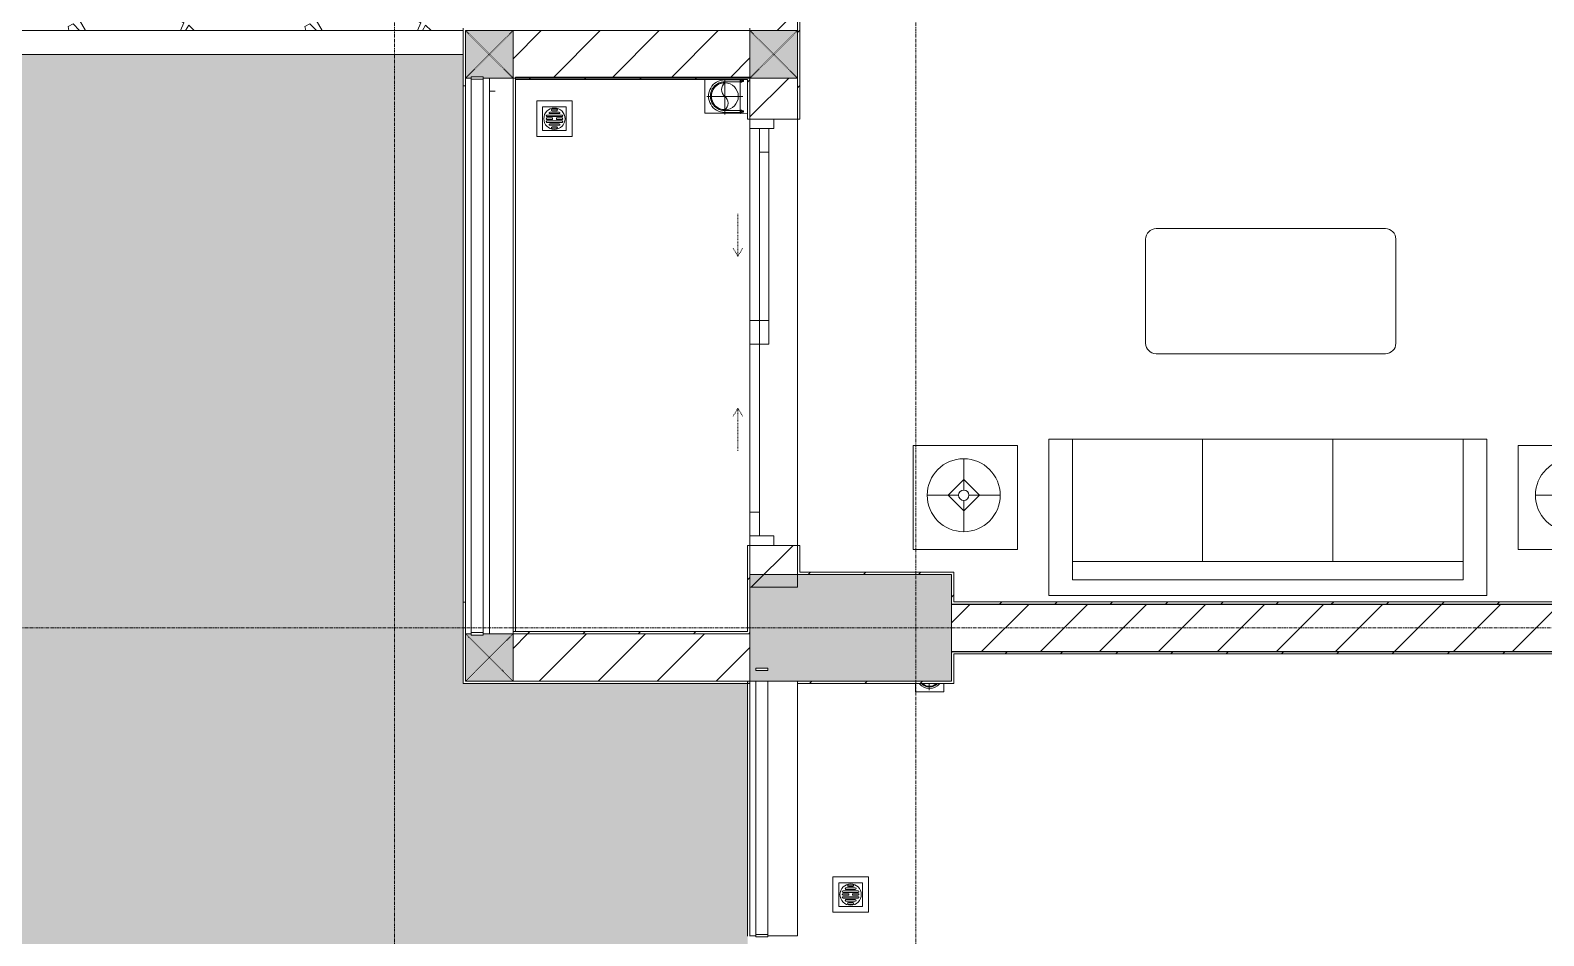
# Model space of a CAD drawing. Header units: millimetres. Extents: x 5357 to 259384, y -16348 to 109893.
# Drawn here: x 104415 to 110803, y 60437 to 64260 of the extents above; entities that cross this region are included whole.
import ezdxf

# ---------------------------------------------------------------- set-up
doc = ezdxf.new("R2010")
doc.units = ezdxf.units.MM
for name, pattern in [('Dash', [6, 3, -3]), ('Grid Line', [22.225, 12.7, -3.175, 3.175, -3.175]), ('IMPORT-CENTER _3_', [10.16, 6.35, -1.27, 1.27, -1.27])]:
    doc.linetypes.add(name, pattern=pattern)
for name, color, linetype, lineweight in [('0-1', 7, 'Continuous', 5), ('A-DOOR', 31, 'Continuous', 9), ('A-DOOR-FRAM', 31, 'Continuous', 9), ('A-DOOR-HDLN', 31, 'Dash', 9), ('A-FLOR', 192, 'Continuous', 9), ('A-FLOR-1', 53, 'Continuous', 9), ('A-FLOR-HRAL', 11, 'Continuous', 9), ('A-FLOR-HRAL-1', 254, 'Continuous', 9), ('A-FLOR-HRAL-2', 53, 'Continuous', 9), ('A-FLOR-PATT', 8, 'Continuous', 9), ('A-WALL', 113, 'Continuous', 9), ('A-WALL-2', 53, 'Continuous', 9), ('A-WALL-3', 113, 'Continuous', 18), ('A-WALL-PATT', 111, 'Continuous', 9), ('A-WALL-PATT-2', 53, 'Continuous', 9), ('G-IMPT', 8, 'Continuous', 9), ('G-IMPT-2', 8, 'IMPORT-CENTER _3_', 9), ('I-FURN', 30, 'Continuous', 9), ('I-FURN-1', 254, 'Continuous', 9), ('I-WALL-1', 9, 'Continuous', 18), ('I-WALL-2', 53, 'Continuous', 9), ('L-PLNT-1', 7, 'Continuous', 9), ('M-EQPM', 50, 'Continuous', 9), ('S-COLS', 52, 'Continuous', 9), ('S-COLS-1', 253, 'Continuous', 5), ('S-COLS-2', 9, 'Continuous', 18), ('S-COLS-5', 52, 'Continuous', 18), ('S-COLS-6', 52, 'Dash', 9), ('S-COLS-HDLN', 52, 'Dash', 9), ('S-GRID-1', 1, 'Grid Line', 9)]:
    doc.layers.add(name, color=color, linetype=linetype, lineweight=lineweight)
pattern_1 = [(45, (0, 0), (-116.67262, 116.67262), [])]
pattern_2 = [(45, (0, 0), (-124.4508, 124.4508), [])]

# ---------------------------------------------------------------- blocks, each defined once
blk = doc.blocks.new('NCV_TKTC_KET CAU_rvt-1-TKCS_MB CẢNH QUAN CÂY XANH')
at = {"layer": 'S-COLS-1'}
h = blk.add_hatch(color=256, dxfattribs=at)
h.paths.add_polyline_path([(108302.6, 61511.9), (108302.6, 61961.9), (107452.6, 61961.9), (107452.6, 61511.9), (108244, 61511.9)])
h.paths.add_polyline_path([(107477.5, 61556.9), (107477.5, 61566.9), (107527.5, 61566.9), (107527.5, 61556.9)])
at = {"layer": 'A-FLOR-1'}
for p, q in [((107452.5, 63885.3), (107452.5, 62085.3)), ((107452.5, 61511.9), (107452.5, 61502))]:
    blk.add_line(p, q, dxfattribs=at)
at = {"layer": 'S-COLS-2'}
for p, q in [((108302.6, 61961.9), (107452.6, 61961.9)), ((107452.6, 61961.9), (107452.6, 61511.9)), ((108302.6, 61511.9), (108302.6, 61961.9)), ((107452.6, 61511.9), (108302.6, 61511.9))]:
    blk.add_line(p, q, dxfattribs=at)
blk = doc.blocks.new('Railing - 50 x 10mm-457210-TKCS_MB CẢNH QUAN CÂY XANH')
at = {"layer": 'A-FLOR-HRAL-2'}
for p, q in [((25, 5), (-25, 5)), ((-25, 5), (-25, -5)), ((25, -5), (25, 5)), ((-25, -5), (25, -5))]:
    blk.add_line(p, q, dxfattribs=at)
blk = doc.blocks.new('Railing - Railing-641362-TKCS_MB CẢNH QUAN CÂY XANH')
at = {"layer": 'A-FLOR-HRAL-2'}
for p, q in [((84569, 52251.2), (84569, 51181.2)), ((84619, 51181.2), (84619, 52251.2))]:
    blk.add_line(p, q, dxfattribs=at)
for p in [(84594, 52301.2), (84594, 51176.2)]:
    blk.add_blockref('Railing - 50 x 10mm-457210-TKCS_MB CẢNH QUAN CÂY XANH', p)
blk = doc.blocks.new('LOBBY_SOFA_1 - LOBBY_SOFA_1-842835-TKCS_MB CẢNH QUAN CÂY XANH')
at = {"layer": 'I-FURN'}
for p, q in [((-2556, 0), (-2556, -660)), ((-708, 0), (-2556, 0)), ((-708, -660), (-708, 0)), ((-2457, -66), (-2457, -660)), ((-807, -66), (-2457, -66)), ((-807, -660), (-807, -66)), ((-807, -143), (-2457, -143)), ((-1907, -143), (-1907, -660)), ((-1357, -143), (-1357, -660)), ((-3128.2, -193.5), (-2688.2, -193.5)), ((-3128.2, -633.5), (-3128.2, -193.5)), ((-2688.2, -193.5), (-2688.2, -633.5)), ((-575.9, -193.5), (-575.9, -633.5)), ((-135.9, -193.5), (-575.9, -193.5)), ((-135.9, -633.5), (-135.9, -193.5)), ((-2915.4, -269), (-2915.4, -401)), ((-348.6, -269), (-348.6, -401)), ((-2915.4, -357), (-2981.4, -423)), ((-2849.4, -423), (-2915.4, -357)), ((-414.6, -423), (-348.6, -357)), ((-348.6, -357), (-282.6, -423)), ((-2937.4, -423), (-3069.4, -423)), ((-2981.4, -423), (-2915.4, -489)), ((-2915.4, -489), (-2849.4, -423)), ((-2915.4, -445), (-2915.4, -577)), ((-2893.4, -423), (-2761.4, -423)), ((-370.6, -423), (-502.6, -423)), ((-348.6, -489), (-414.6, -423)), ((-282.6, -423), (-348.6, -489)), ((-348.6, -445), (-348.6, -577)), ((-326.6, -423), (-194.6, -423)), ((-2688.2, -633.5), (-3128.2, -633.5)), ((-575.9, -633.5), (-135.9, -633.5)), ((-2556, -660), (-708, -660)), ((-1160.3, -1020.5), (-2128.3, -1020.5)), ((-2172.3, -1064.5), (-2172.3, -1504.5)), ((-1116.3, -1504.5), (-1116.3, -1064.5)), ((-2128.3, -1548.5), (-1160.3, -1548.5))]:
    blk.add_line(p, q, dxfattribs=at)
for centre, radius in [((-2915.4, -423), 154), ((-348.6, -423), 154), ((-2915.4, -423), 22), ((-348.6, -423), 22)]:
    blk.add_circle(centre, radius, dxfattribs=at)
for centre, start, end in [((-2128.3, -1064.5), 90, 180), ((-1160.3, -1064.5), 0, 90), ((-2128.3, -1504.5), 180, 270), ((-1160.3, -1504.5), 270, 0)]:
    blk.add_arc(centre, 44, start, end, dxfattribs=at)
at = {"layer": 'I-FURN-1'}
for p, q in [((-708, 0), (-2556, 0)), ((-2556, 0), (-2556, -660)), ((-708, -660), (-708, 0)), ((-2688.2, -193.5), (-3128.2, -193.5)), ((-3128.2, -193.5), (-3128.2, -633.5)), ((-2688.2, -633.5), (-2688.2, -193.5)), ((-135.9, -193.5), (-575.9, -193.5)), ((-575.9, -193.5), (-575.9, -633.5)), ((-135.9, -633.5), (-135.9, -193.5)), ((-3128.2, -633.5), (-2688.2, -633.5)), ((-575.9, -633.5), (-135.9, -633.5)), ((-2556, -660), (-708, -660)), ((-1160.3, -1020.5), (-2128.3, -1020.5)), ((-2172.3, -1064.5), (-2172.3, -1504.5)), ((-1116.3, -1504.5), (-1116.3, -1064.5)), ((-2128.3, -1548.5), (-1160.3, -1548.5))]:
    blk.add_line(p, q, dxfattribs=at)
for centre, start, end in [((-2128.3, -1064.5), 90, 180), ((-1160.3, -1064.5), 0, 90), ((-2128.3, -1504.5), 180, 270), ((-1160.3, -1504.5), 270, 0)]:
    blk.add_arc(centre, 44, start, end, dxfattribs=at)
blk = doc.blocks.new('NCV_TKTC_TANG 1_rvt-1-TKCS_MB CẢNH QUAN CÂY XANH')
at = {"layer": 'A-WALL-PATT-2'}
h = blk.add_hatch(dxfattribs=at)
h.set_pattern_fill('FP_10', color=256, style=0, pattern_type=2)
h.set_pattern_definition(pattern_1)
h.paths.add_polyline_path([(107662.6, 61962), (107662.6, 62085.3), (107652.6, 62085.3), (107652.6, 61962)])
h.paths.add_polyline_path([(107652.6, 63885.3), (107662.6, 63885.3), (107662.6, 64826.9), (107652.6, 64826.9), (107652.6, 64525.9)])
h = blk.add_hatch(dxfattribs=at)
h.set_pattern_fill('FP_10', color=256, style=0, pattern_type=2)
h.set_pattern_definition(pattern_1)
h.paths.add_polyline_path([(107033.5, 64051.9), (107442.6, 64051.9), (107442.6, 64061.9), (106462.6, 64061.9), (106462.6, 64051.9)])
h = blk.add_hatch(dxfattribs=at)
h.set_pattern_fill('FP_10', color=256, style=0, pattern_type=2)
h.set_pattern_definition(pattern_1)
h.paths.add_polyline_path([(107452.6, 61711.9), (107452.6, 62085.3), (107442.6, 62085.3), (107442.6, 61711.9)])
h.paths.add_polyline_path([(107452.6, 63885.3), (107452.6, 64061.9), (107442.6, 64061.9), (107442.6, 63885.3)])
h = blk.add_hatch(dxfattribs=at)
h.set_pattern_fill('FP_10', color=256, style=0, pattern_type=2)
h.set_pattern_definition(pattern_1)
h.paths.add_polyline_path([(108312.6, 61962), (108312.6, 61972), (107662.6, 61972), (107662.6, 61962), (108302.6, 61962)])
h = blk.add_hatch(dxfattribs=at)
h.set_pattern_fill('FP_10', color=256, style=0, pattern_type=2)
h.set_pattern_definition(pattern_1)
h.paths.add_polyline_path([(108312.6, 61836.9), (108312.6, 61962), (108302.6, 61962), (108302.6, 61836.9)])
h = blk.add_hatch(dxfattribs=at)
h.set_pattern_fill('FP_10', color=256, style=0, pattern_type=2)
h.set_pattern_definition(pattern_1)
h.paths.add_polyline_path([(115152.6, 61836.9), (115152.6, 61846.9), (108312.6, 61846.9), (108312.6, 61836.9), (114296.1, 61836.9)])
h = blk.add_hatch(dxfattribs=at)
h.set_pattern_fill('FP_10', color=256, style=0, pattern_type=2)
h.set_pattern_definition(pattern_1)
h.paths.add_polyline_path([(106452.6, 61711.9), (107442.6, 61711.9), (107442.6, 61721.9), (106452.6, 61721.9)])
h = blk.add_hatch(dxfattribs=at)
h.set_pattern_fill('FP_10', color=256, style=0, pattern_type=2)
h.set_pattern_definition(pattern_1)
h.paths.add_polyline_path([(108302.6, 61626.9), (111752.6, 61626.9), (111752.6, 61636.9), (108302.6, 61636.9)])
h = blk.add_hatch(dxfattribs=at)
h.set_pattern_fill('FP_10', color=256, style=0, pattern_type=2)
h.set_pattern_definition(pattern_1)
h.paths.add_polyline_path([(108244, 61501.9), (108302.6, 61501.9), (108302.6, 61511.9), (107652.6, 61511.9), (107652.6, 61501.9)])
at = {"layer": 'A-FLOR-1'}
for p, q in [((107652.6, 63885.3), (107652.6, 62085.3)), ((107652.6, 62085.3), (107652.6, 63885.3)), ((107452.6, 63845.3), (107452.6, 63035.3))]:
    blk.add_line(p, q, dxfattribs=at)
at = {"layer": 'A-WALL-2'}
for p, q in [((107452.6, 60437.3), (107452.6, 61511.9)), ((107652.6, 61501.9), (107652.6, 60437.3)), ((107452.6, 60437.3), (107477.5, 60437.3)), ((107527.5, 60437.3), (107652.6, 60437.3))]:
    blk.add_line(p, q, dxfattribs=at)
at = {"layer": 'I-WALL-1'}
for p, q in [((107652.6, 64826.9), (107652.6, 63885.3)), ((107662.6, 63885.3), (107662.6, 64826.9)), ((107442.6, 64061.9), (106462.6, 64061.9)), ((106462.6, 64061.9), (106462.6, 64051.9)), ((106462.6, 64051.9), (107442.6, 64051.9)), ((107452.6, 64061.9), (107442.6, 64061.9)), ((107442.6, 64051.9), (107442.6, 63885.3)), ((107452.6, 63885.3), (107452.6, 64061.9)), ((107442.6, 63885.3), (107452.6, 63885.3)), ((107652.6, 63885.3), (107662.6, 63885.3)), ((107442.6, 62085.3), (107442.6, 61721.9)), ((107452.6, 62085.3), (107442.6, 62085.3)), ((107452.6, 61711.9), (107452.6, 62085.3)), ((107652.6, 62085.3), (107652.6, 61962)), ((107662.6, 62085.3), (107652.6, 62085.3)), ((107662.6, 61972), (107662.6, 62085.3)), ((107652.6, 61962), (107662.6, 61962)), ((108312.6, 61972), (107662.6, 61972)), ((107662.6, 61962), (108302.6, 61962)), ((108302.6, 61962), (108302.6, 61836.9)), ((108312.6, 61962), (108312.6, 61972)), ((108312.6, 61846.9), (108312.6, 61962)), ((108302.6, 61836.9), (108312.6, 61836.9)), ((115142.6, 61846.9), (108312.6, 61846.9)), ((108312.6, 61836.9), (115152.6, 61836.9)), ((107442.6, 61721.9), (106452.6, 61721.9)), ((106452.6, 61721.9), (106452.6, 61711.9)), ((106452.6, 61711.9), (107442.6, 61711.9)), ((107442.6, 61711.9), (107452.6, 61711.9)), ((111752.6, 61636.9), (108302.6, 61636.9)), ((108302.6, 61636.9), (108302.6, 61626.9)), ((108302.6, 61626.9), (108302.6, 61511.9)), ((108312.6, 61626.9), (111742.6, 61626.9)), ((108312.6, 61501.9), (108312.6, 61626.9)), ((108302.6, 61511.9), (107652.6, 61511.9)), ((107652.6, 61511.9), (107652.6, 61501.9)), ((107652.6, 61501.9), (108302.6, 61501.9)), ((108302.6, 61501.9), (108312.6, 61501.9))]:
    blk.add_line(p, q, dxfattribs=at)
at = {"layer": 'I-WALL-2'}
for p, q in [((106452.6, 61721.9), (106452.6, 64058.6)), ((106462.6, 64051.9), (106462.6, 61721.9))]:
    blk.add_line(p, q, dxfattribs=at)
at = {"layer": 'A-FLOR-HRAL-1'}
blk.add_blockref('Railing - Railing-641362-TKCS_MB CẢNH QUAN CÂY XANH', (22908.5, 9260.7), dxfattribs=at)
at = {"layer": 'I-FURN-1', "rotation": 180}
blk.add_blockref('LOBBY_SOFA_1 - LOBBY_SOFA_1-842835-TKCS_MB CẢNH QUAN CÂY XANH', (108006.1, 61874.1), dxfattribs=at)
blk = doc.blocks.new('DEG_02-DEG_03 - DEG_02B-1800x2400mm-CỬA ĐI 02 CÁNH TRƯỢT-2213204-TKCS_MB CẢNH QUAN CÂY XANH')
at = {"layer": 'A-DOOR'}
for p, q in [((-760, 100), (-860, 100)), ((-860, 100), (-860, 60)), ((-760, 60), (-760, 100)), ((-760, 100), (-50, 100)), ((50, 100), (-50, 100)), ((-50, 100), (-50, 60)), ((50, 60), (50, 100)), ((-860, 60), (-760, 60)), ((-50, 60), (-760, 60)), ((50, 60), (-50, 60)), ((-50, 60), (-50, 20)), ((-50, 60), (50, 60)), ((-50, 20), (50, 20)), ((50, 20), (50, 60)), ((50, 60), (760, 60)), ((760, 20), (50, 20)), ((860, 60), (760, 60)), ((760, 60), (760, 20)), ((760, 20), (860, 20)), ((860, 20), (860, 60))]:
    blk.add_line(p, q, dxfattribs=at)
at = {"layer": 'A-DOOR-FRAM'}
for p, q in [((-860, 100), (-900, 100)), ((-900, 100), (-900, 0)), ((-860, 0), (-860, 100)), ((900, 100), (860, 100)), ((860, 100), (860, 0)), ((900, 0), (900, 100)), ((-900, 0), (-860, 0)), ((860, 0), (900, 0))]:
    blk.add_line(p, q, dxfattribs=at)
at = {"layer": 'A-DOOR-HDLN'}
for p, q in [((-500.4, 151.1), (-320.4, 151.1)), ((-320.4, 151.1), (-355, 171.1)), ((-320.4, 151.1), (-355, 131.1)), ((320.4, 151.1), (355, 171.1)), ((320.4, 151.1), (355, 131.1)), ((500.4, 151.1), (320.4, 151.1))]:
    blk.add_line(p, q, dxfattribs=at)
blk = doc.blocks.new('Railing - 50 x 10mm-1251311-TKCS_MB CẢNH QUAN CÂY XANH')
at = {"layer": 'A-FLOR-HRAL'}
for p, q in [((25, 5), (-25, 5)), ((-25, 5), (-25, -5)), ((25, -5), (25, 5)), ((-25, -5), (25, -5))]:
    blk.add_line(p, q, dxfattribs=at)
blk = doc.blocks.new('Railing - Railing-1600062-TKCS_MB CẢNH QUAN CÂY XANH')
at = {"layer": 'A-FLOR-HRAL'}
for p, q in [((106276.6, 64053.6), (106276.6, 61716.9)), ((106326.6, 61716.9), (106326.6, 64053.6))]:
    blk.add_line(p, q, dxfattribs=at)
at = {"extrusion": (0, 0, -1), "zscale": -1}
for p in [(-106301.6, 64058.6), (-106301.6, 61711.9)]:
    blk.add_blockref('Railing - 50 x 10mm-1251311-TKCS_MB CẢNH QUAN CÂY XANH', p, dxfattribs=at)
blk = doc.blocks.new('TKTC_XREF_251221_MB TANG 1 - TKTC_XREF_260130_MB TANG 1_dwg_THU NUOC - THU NUOC-444531-TKCS_MB TẦNG 1-4202120-TKCS_MB CẢNH QUAN CÂY XANH')
at = {"layer": 'M-EQPM'}
for p, q in [((-23.3, 10.8), (40.9, 10.8)), ((40.9, 4.8), (-23.3, 4.8)), ((-11, 23.3), (28.5, 23.3)), ((28.5, 17.3), (-11, 17.3)), ((-1.1, 35.6), (18.5, 35.6)), ((18.5, 29.6), (-1.1, 29.6)), ((-23.3, -13.6), (40.9, -13.6)), ((40.9, -19.6), (-23.3, -19.6)), ((-11, -26.1), (28.5, -26.1)), ((28.5, -32.1), (-11, -32.1)), ((-1.1, -38.5), (18.5, -38.5)), ((18.5, -44.5), (-1.1, -44.5))]:
    blk.add_line(p, q, dxfattribs=at)
at = {"layer": 'M-EQPM', "flags": 128}
for points in [[(83.7, -79.4), (83.7, 70.6), (-66.3, 70.6), (-66.3, -79.4)], [(58.7, -54.4), (58.7, 45.6), (-41.3, 45.6), (-41.3, -54.4)]]:
    blk.add_lwpolyline(points, close=True, dxfattribs=at)
for points in [[(-23.3, -1.2), (0.7, -1.2), (0.7, -7.2), (-23.3, -7.2)], [(40.9, -7.2), (16.7, -7.2), (16.7, -1.2), (40.9, -1.2)]]:
    blk.add_lwpolyline(points, dxfattribs=at)
at = {"layer": 'M-EQPM'}
for centre, radius, start, end in [((8.7, -4.4), 45, 360, 180), ((8.7, -4.4), 45, 360, 180), ((-23.3, 7.8), 3, 90, 270), ((-11, 20.3), 3, 90, 270), ((-1.1, 32.6), 3, 90, 270), ((18.5, 32.6), 3, 270, 90), ((28.5, 20.3), 3, 270, 90), ((40.9, 7.8), 3, 270, 90), ((8.7, -4.4), 45, 180, 360), ((8.7, -4.4), 45, 180, 360), ((-23.3, -4.2), 3, 90, 270), ((-23.3, -16.6), 3, 90, 270), ((-11, -29.1), 3, 90, 270), ((-1.1, -41.5), 3, 90, 270), ((18.5, -41.5), 3, 270, 90), ((28.5, -29.1), 3, 270, 90), ((40.9, -4.2), 3, 270, 90), ((40.9, -16.6), 3, 270, 90)]:
    blk.add_arc(centre, radius, start, end, dxfattribs=at)
blk = doc.blocks.new('TKTC_XREF_251221_MB TANG 1 - TKTC_XREF_260130_MB TANG 1_dwg_CUM U_DN100-V267-TKCS_MB CẢNH QUAN CÂY XANH')
at = {"layer": 'G-IMPT'}
blk.add_hatch(color=256, dxfattribs=at).paths.add_polyline_path([(61, 0), (58.9, -15.8), (52.8, -30.5), (42.6, -38.5), (42.6, -37.3), (49.4, -28.5), (55.1, -14.8), (57, 0), (55.1, 14.8), (43.1, 43.1), (52.8, 30.5), (58.9, 15.8)])
for radius, start, end in [(61, 315, 45), (69, 309.28513, 50.71487), (57, 321.16997, 38.83003)]:
    blk.add_arc((0, 0), radius, start, end, dxfattribs=at)
blk = doc.blocks.new('TKTC_XREF_251221_MB TANG 1 - TKTC_XREF_260130_MB TANG 1_dwg_$cc-V268-TKCS_MB CẢNH QUAN CÂY XANH')
at = {"layer": 'G-IMPT'}
for start, end in [(137.56364, 221.91595), (139.13938, 220.32848)]:
    blk.add_arc((0, 0), 0.5, start, end, dxfattribs=at)
at = {"layer": 'G-IMPT-2'}
blk.add_line((-0.673, 0), (-0.357, 0), dxfattribs=at)
blk = doc.blocks.new('TKTC_XREF_251221_MB TANG 1 - TKTC_XREF_260130_MB TANG 1_dwg_THU NUOC - THU NUOC-444531-TKCS_MB TẦNG 1-4202124-TKCS_MB CẢNH QUAN CÂY XANH')
at = {"layer": 'M-EQPM'}
for p, q in [((-23.3, 10.8), (40.9, 10.8)), ((40.9, 4.8), (-23.3, 4.8)), ((-11, 23.3), (28.5, 23.3)), ((28.5, 17.3), (-11, 17.3)), ((-1.1, 35.6), (18.5, 35.6)), ((18.5, 29.6), (-1.1, 29.6)), ((-23.3, -13.6), (40.9, -13.6)), ((40.9, -19.6), (-23.3, -19.6)), ((-11, -26.1), (28.5, -26.1)), ((28.5, -32.1), (-11, -32.1)), ((-1.1, -38.5), (18.5, -38.5)), ((18.5, -44.5), (-1.1, -44.5))]:
    blk.add_line(p, q, dxfattribs=at)
at = {"layer": 'M-EQPM', "flags": 128}
for points in [[(83.7, -79.4), (83.7, 70.6), (-66.3, 70.6), (-66.3, -79.4)], [(58.7, -54.4), (58.7, 45.6), (-41.3, 45.6), (-41.3, -54.4)]]:
    blk.add_lwpolyline(points, close=True, dxfattribs=at)
for points in [[(-23.3, -1.2), (0.7, -1.2), (0.7, -7.2), (-23.3, -7.2)], [(40.9, -7.2), (16.7, -7.2), (16.7, -1.2), (40.9, -1.2)]]:
    blk.add_lwpolyline(points, dxfattribs=at)
at = {"layer": 'M-EQPM'}
for centre, radius, start, end in [((8.7, -4.4), 45, 360, 180), ((8.7, -4.4), 45, 360, 180), ((-23.3, 7.8), 3, 90, 270), ((-11, 20.3), 3, 90, 270), ((-1.1, 32.6), 3, 90, 270), ((18.5, 32.6), 3, 270, 90), ((28.5, 20.3), 3, 270, 90), ((40.9, 7.8), 3, 270, 90), ((8.7, -4.4), 45, 180, 360), ((8.7, -4.4), 45, 180, 360), ((-23.3, -4.2), 3, 90, 270), ((-23.3, -16.6), 3, 90, 270), ((-11, -29.1), 3, 90, 270), ((-1.1, -41.5), 3, 90, 270), ((18.5, -41.5), 3, 270, 90), ((28.5, -29.1), 3, 270, 90), ((40.9, -4.2), 3, 270, 90), ((40.9, -16.6), 3, 270, 90)]:
    blk.add_arc(centre, radius, start, end, dxfattribs=at)
blk = doc.blocks.new('TKTC_XREF_251221_MB TANG 1 - TKTC_XREF_260130_MB TANG 1_dwg_CUM U_DN100-V338-TKCS_MB CẢNH QUAN CÂY XANH')
at = {"layer": 'G-IMPT'}
blk.add_hatch(color=256, dxfattribs=at).paths.add_polyline_path([(0, 61), (0, 57), (14.8, 55.1), (28.5, 49.4), (40.3, 40.3), (49.4, 28.5), (55.1, 14.8), (57, 0), (55.1, -14.8), (49.4, -28.5), (40.3, -40.3), (24.8, -50.9), (14.8, -55.1), (0, -57), (0, -61), (15.8, -58.9), (33, -50.9), (43.1, -43.1), (52.8, -30.5), (58.9, -15.8), (61, 0), (58.9, 15.8), (52.8, 30.5), (43.1, 43.1), (30.5, 52.8), (15.8, 58.9)])
for p, q in [((-79.1, 66.6), (-79.1, 63.4)), ((-76.6, 66.6), (-76.6, 63.4)), ((-74.6, 66.6), (-74.6, 63.4)), ((-72.7, 69.3), (-72.7, 60.7)), ((-66.9, 67.9), (-71.7, 67.9)), ((-65, 69), (0, 69)), ((-66.9, 62.1), (-71.7, 62.1)), ((-79.1, -63.4), (-79.1, -66.6)), ((-76.6, -63.4), (-76.6, -66.6)), ((-74.6, -63.4), (-74.6, -66.6)), ((-72.7, -60.7), (-72.7, -69.3)), ((-66.9, -62.1), (-71.7, -62.1)), ((-66.9, -67.9), (-71.7, -67.9)), ((-65, -69), (0, -69))]:
    blk.add_line(p, q, dxfattribs=at)
at = {"layer": 'G-IMPT', "flags": 128}
for points in [[(-72.7, 67.6), (-78.1, 67.6), (-78.1, 62.4), (-72.7, 62.4)], [(-71.7, 59.2), (-66.9, 59.2), (-66.9, 70.8), (-71.7, 70.8)], [(-66.9, 70.8), (-66.9, 72.7), (-65, 72.7), (-65, 57.3), (-66.9, 57.3), (-66.9, 59.2)], [(-65, 61), (0, 61), (0, 57)], [(-72.7, -62.4), (-78.1, -62.4), (-78.1, -67.6), (-72.7, -67.6)], [(-66.9, -70.1), (-66.9, -59.2), (-71.7, -59.2)], [(-66.9, -59.2), (-66.9, -57.3), (-65, -57.3), (-65, -70.1)], [(-65, -61), (0, -61), (0, -57)]]:
    blk.add_lwpolyline(points, dxfattribs=at)
at = {"layer": 'G-IMPT'}
for centre, radius, start, end in [((-78.1, 66.6), 0.96, 90, 180), ((-71.1, 69.3), 1.56, 112.61986, 247.38014), ((-67.9, 65), 4.8, 143.1301, 216.8699), ((0, 0), 69, 270, 90), ((-78.1, 63.4), 0.96, 180, 270), ((-71.1, 60.7), 1.56, 112.61986, 247.38014), ((0, 0), 61, 270, 90), ((0, 0), 57, 270, 90), ((-78.1, -63.4), 0.96, 90, 180), ((-71.1, -60.7), 1.56, 112.61986, 247.38014), ((-67.9, -65), 4.8, 143.1301, 216.8699), ((-78.1, -66.6), 0.96, 180, 270)]:
    blk.add_arc(centre, radius, start, end, dxfattribs=at)
blk = doc.blocks.new('TKTC_XREF_251221_MB TANG 1 - TKTC_XREF_260130_MB TANG 1_dwg_$cc-V339-TKCS_MB CẢNH QUAN CÂY XANH')
at = {"layer": 'G-IMPT'}
blk.add_circle((0, 0), 0.5, dxfattribs=at)
for centre, radius, start, end in [((0, 0), 0.5, 90, 270), ((0.188, 0.25), 0.313, 126.8699, 233.1301), ((-0.188, -0.25), 0.313, 306.8699, 53.1301)]:
    blk.add_arc(centre, radius, start, end, dxfattribs=at)
at = {"layer": 'G-IMPT-2'}
for p, q in [((0, -0.673), (0, 0.623)), ((-0.673, 0), (0.673, 0))]:
    blk.add_line(p, q, dxfattribs=at)
blk = doc.blocks.new('TKTC_XREF_251221_MB TANG 1 - TKTC_XREF_260130_MB TANG 1_dwg-4202109-TKCS_MB CẢNH QUAN CÂY XANH')
at = {"layer": 'G-IMPT'}
for p, q in [((-95740.4, -337294.7), (-95740.4, -337437)), ((-95000.9, -339844.7), (-95000.9, -339879.8))]:
    blk.add_line(p, q, dxfattribs=at)
at = {"layer": 'G-IMPT', "flags": 128}
for points in [[(-95740.4, -337437), (-95890.1, -337437), (-95890.1, -337294.7)], [(-95740.3, -337294.7), (-95740.3, -337437.3), (-95709.1, -337437.1)], [(-95000.9, -339879.8), (-94881.3, -339879.8), (-94881.3, -339844.7)]]:
    blk.add_lwpolyline(points, dxfattribs=at)
for name, p, xscale, yscale, zscale, rotation in [('TKTC_XREF_251221_MB TANG 1 - TKTC_XREF_260130_MB TANG 1_dwg_$cc-V339-TKCS_MB CẢNH QUAN CÂY XANH', (-95805.3, -337365.5), 113.7150000000073, 113.7150000000073, 113.7150000000073, 359.9990086636432), ('TKTC_XREF_251221_MB TANG 1 - TKTC_XREF_260130_MB TANG 1_dwg_CUM U_DN100-V338-TKCS_MB CẢNH QUAN CÂY XANH', (-95805.3, -337364.6), 0.9975000000000008, 0.9975000000000008, 0.9975000000000008, 180.000991338195), ('TKTC_XREF_251221_MB TANG 1 - TKTC_XREF_260130_MB TANG 1_dwg_$cc-V268-TKCS_MB CẢNH QUAN CÂY XANH', (-94943.3, -339812.6), 90.00000000005122, 90.00000000005122, 90.00000000005122, 90.37402677993775)]:
    blk.add_blockref(name, p, dxfattribs=dict(xscale=xscale, yscale=yscale, zscale=zscale, rotation=rotation))
blk.add_blockref('TKTC_XREF_251221_MB TANG 1 - TKTC_XREF_260130_MB TANG 1_dwg_THU NUOC - THU NUOC-444531-TKCS_MB TẦNG 1-4202120-TKCS_MB CẢNH QUAN CÂY XANH', (-96532.9, -337455.6))
at = {"extrusion": (0, 0, -1), "xscale": 0.7894736842105242, "yscale": 0.7894736842105242, "zscale": -0.7894736842105242, "rotation": 269.9999999984439}
blk.add_blockref('TKTC_XREF_251221_MB TANG 1 - TKTC_XREF_260130_MB TANG 1_dwg_CUM U_DN100-V267-TKCS_MB CẢNH QUAN CÂY XANH', (94941.5, -339811.1), dxfattribs=at)
at = {"extrusion": (0, 0, -1), "zscale": -1}
blk.add_blockref('TKTC_XREF_251221_MB TANG 1 - TKTC_XREF_260130_MB TANG 1_dwg_THU NUOC - THU NUOC-444531-TKCS_MB TẦNG 1-4202124-TKCS_MB CẢNH QUAN CÂY XANH', (95265.5, -340731), dxfattribs=at)
blk = doc.blocks.new('TKTC_XREF_251221_MB TANG 1 - TKTC_XREF_251221_MB TANG 1-2038492-TKCS_MB CẢNH QUAN CÂY XANH')
blk.add_blockref('TKTC_XREF_251221_MB TANG 1 - TKTC_XREF_260130_MB TANG 1_dwg-4202109-TKCS_MB CẢNH QUAN CÂY XANH', (169499.1, 384109.7))
blk = doc.blocks.new('CAY MAI VAN PHUC - CAY DUC SOC_dwg-V380-TKCS_MB CẢNH QUAN CÂY XANH')
at = {"layer": 'G-IMPT', "flags": 128}
for points in [[(-247, -342), (-366.2, -550.4), (-259.8, -417.5), (-213.3, -444.1), (-166.7, -417.5), (-166.7, -457.4), (-100.2, -470.7), (-19.9, -481.4), (-0.5, -390.9), (-0.5, -590.3), (26.2, -484), (86, -477.3), (86, -444.1), (112.6, -464), (212.4, -444.1), (192.4, -404.2), (225.7, -417.5), (278.9, -384.3), (261.4, -342)], [(-335.2, -342), (-339.6, -364.4), (-313, -377.6), (-277.4, -342)], [(288.3, -342), (305.5, -371), (334.5, -342)]]:
    blk.add_lwpolyline(points, dxfattribs=at)
blk = doc.blocks.new('CAY MAI VAN PHUC - CAY BONG TRANG-V381-TKCS_MB CẢNH QUAN CÂY XANH')
at = {"extrusion": (0, 0, -1), "xscale": 0.7894736842105263, "yscale": 0.7894736842105263, "zscale": -0.7894736842105263, "rotation": 180}
blk.add_blockref('CAY MAI VAN PHUC - CAY DUC SOC_dwg-V380-TKCS_MB CẢNH QUAN CÂY XANH', (0, 0), dxfattribs=at)
blk = doc.blocks.new('CAY MAI VAN PHUC - CAY DUC SOC_dwg-V382-TKCS_MB CẢNH QUAN CÂY XANH')
at = {"layer": 'G-IMPT', "flags": 128}
for points in [[(646.1, -19.4), (677.9, -18.8), (646.1, -16.6)], [(-247, -342), (-366.2, -550.4), (-259.8, -417.5), (-213.3, -444.1), (-166.7, -417.5), (-166.7, -457.4), (-100.2, -470.7), (-19.9, -481.4), (-0.5, -390.9), (-0.5, -590.3), (26.2, -484), (86, -477.3), (86, -444.1), (112.6, -464), (212.4, -444.1), (192.4, -404.2), (225.7, -417.5), (278.9, -384.3), (261.4, -342)], [(-335.2, -342), (-339.6, -364.4), (-313, -377.6), (-277.4, -342)], [(288.3, -342), (305.5, -371), (334.5, -342)]]:
    blk.add_lwpolyline(points, dxfattribs=at)
blk = doc.blocks.new('CAY MAI VAN PHUC - CAY BONG TRANG-V383-TKCS_MB CẢNH QUAN CÂY XANH')
at = {"extrusion": (0, 0, -1), "xscale": 0.7894736842105263, "yscale": 0.7894736842105263, "zscale": -0.7894736842105263, "rotation": 180}
blk.add_blockref('CAY MAI VAN PHUC - CAY DUC SOC_dwg-V382-TKCS_MB CẢNH QUAN CÂY XANH', (0, 0), dxfattribs=at)
blk = doc.blocks.new('G1_SOF - BO TRU - 200x200-3051103-TKCS_MB CẢNH QUAN CÂY XANH')
at = {"layer": 'S-COLS-HDLN'}
for p, q in [((-100, -100), (100, 100)), ((100, -100), (-100, 100))]:
    blk.add_line(p, q, dxfattribs=at)

msp = doc.modelspace()

# ---------------------------------------------------------------- hatches: boundary and pattern name
at = {"layer": 'A-FLOR-PATT'}
h = msp.add_hatch(dxfattribs=at)
h.set_pattern_fill('FP_23', color=256, style=0, pattern_type=2)
h.set_pattern_definition([(0, (167.64, 11.2), (558.8, 558.8), [83.82, -16.764, 22.352, -16.764, -419.1]), (0, (167.64, 11.2), (558.8, 558.8), [-139.7, 83.82, -335.28]), (0, (139.7, 27.94), (558.8, 558.8), [55.88, -41.91, 83.82, -41.91, -335.28]), (0, (139.7, 27.94), (558.8, 558.8), [-223.52, 55.88, -279.4]), (0, (335.3, 251.46), (558.8, 558.8), [69.85, -27.94, 69.85, -391.16]), (0, (55.9, 363.2), (558.8, 558.8), [27.94, -55.88, 27.94, -447.04]), (90, (111.76, 363.2), (-558.8, 558.8), [50.292, -508.508]), (90, (279.4, 27.94), (-558.8, 558.8), [55.88, -502.92]), (90, (419.1, 251.46), (-558.8, 558.8), [55.88, -502.92]), (45, (352.04, 22.35), (0, 558.7996), [55.88, -734.383]), (135, (206.76, 22.35), (-558.7996, 0), [55.88, -734.383]), (63.435, (335.28, 25.15), (-0.0005, 558.8001), [55.88, -1193.635]), (75.964, (307.34, 27.94), (-0.00237, 558.80038), [55.88, -2248.111]), (75.964, (447.04, 251.46), (-0.00237, 558.80038), [44.704, -2259.287]), (75.964, (122.94, 363.22), (-0.00237, 558.80038), [39.116, -2264.875]), (104.036, (251.46, 27.94), (0.00237, 558.80038), [55.88, -2248.111]), (104.036, (391.16, 251.46), (0.00237, 558.80038), [44.704, -2259.287]), (104.036, (100.58, 363.22), (0.00237, 558.80038), [39.116, -2264.875]), (116.565, (223.52, 25.15), (0.0005, 558.8001), [55.88, -1193.634])])
h.paths.add_polyline_path([(106242.5, 53421.9), (106242.5, 56843.3), (107442.6, 56843.3), (107442.5, 61501.9), (106242.5, 61501.9), (106242.5, 64158.6), (100752.6, 64158.6), (100752.6, 64148.6), (100542.9, 64140.4), (100351.7, 64119.9), (100161.3, 64086.7), (99972.3, 64040.3), (99788.8, 63982.1), (99642.2, 63926.6), (99469.4, 63847.9), (99302.6, 63758.3), (99141.4, 63657.5), (98979, 63539.7), (98840.5, 63425.2), (98698.9, 63291.3), (98560.5, 63140.7), (98441, 62991.7), (98341.3, 62850.8), (98241.1, 62687.4), (98151.6, 62517), (98073.3, 62340), (98006.5, 62156.3), (97955.3, 61981.9), (97917.8, 61820.7), (97887.2, 61634.6), (97868.7, 61447), (97862.6, 61258.6), (97852.6, 61258.6), (97852.6, 56286.3), (97862.6, 56286.3), (97871.5, 56166.8), (97885.5, 56086), (97913.9, 55989.1), (97955.3, 55891.8), (98002.8, 55807.5), (98064.6, 55722.6), (98131.4, 55649.7), (98213.6, 55579.2), (98294.4, 55524.3), (98378.3, 55479.5), (98470.9, 55442.7), (98560.5, 55417.6), (98652.9, 55401.9), (98752.6, 55396.3), (100752.6, 55396.3), (100752.6, 53421.9), (106224.6, 53421.9)])
h.paths.add_polyline_path([(107452.5, 61502), (107452.5, 61511.9), (107442.5, 61511.9), (107442.5, 61502)])
h.paths.add_polyline_path([(106252.5, 61511.9), (106252.6, 61512), (106252.5, 61512)])
at = {"layer": 'A-WALL-PATT'}
h = msp.add_hatch(dxfattribs=at)
h.set_pattern_fill('FP_1', color=256, style=0, pattern_type=2)
h.set_pattern_definition(pattern_2)
h.paths.add_polyline_path([(107452.6, 64258.6), (107652.6, 64258.6), (107652.6, 66035.3), (107452.6, 66035.3), (107452.6, 64268.6)])
h.paths.add_polyline_path([(107604.6, 67435.3), (107652.6, 67435.3), (107652.6, 68435.3), (107452.6, 68435.3), (107452.6, 67435.3)])
h = msp.add_hatch(dxfattribs=at)
h.set_pattern_fill('FP_1', color=256, style=0, pattern_type=2)
h.set_pattern_definition(pattern_2)
h.paths.add_polyline_path([(106452.6, 64058.6), (107452.6, 64058.6), (107452.6, 64258.6), (106452.6, 64258.6)])
h = msp.add_hatch(dxfattribs=at)
h.set_pattern_fill('FP_1', color=256, style=0, pattern_type=2)
h.set_pattern_definition(pattern_2)
h.paths.add_polyline_path([(107452.6, 61908.3), (107652.6, 61908.3), (107652.6, 62085.3), (107452.6, 62085.3)])
h.paths.add_polyline_path([(107452.6, 63885.3), (107652.6, 63885.3), (107652.6, 64058.6), (107452.6, 64058.6), (107452.6, 64032.8)])
h = msp.add_hatch(dxfattribs=at)
h.set_pattern_fill('FP_1', color=256, style=0, pattern_type=2)
h.set_pattern_definition(pattern_2)
h.paths.add_polyline_path([(114296.1, 61635.3), (115152.6, 61635.3), (115152.6, 61835.3), (111952.2, 61835.3), (111952.2, 61635.3)])
h.paths.add_polyline_path([(109454.4, 61635.3), (111752.2, 61635.3), (111752.2, 61835.3), (108302.6, 61835.3), (108302.6, 61635.3)])
h = msp.add_hatch(dxfattribs=at)
h.set_pattern_fill('FP_1', color=256, style=0, pattern_type=2)
h.set_pattern_definition(pattern_2)
h.paths.add_polyline_path([(107452.6, 61511.9), (107452.6, 61711.9), (106452.6, 61711.9), (106452.6, 61511.9), (107033.5, 61511.9)])
at = {"layer": 'S-COLS-1'}
for points in [[(106452.6, 64058.6), (106452.6, 64258.6), (106252.6, 64258.6), (106252.6, 64058.6), (106276.6, 64058.6), (106276.6, 64063.6), (106326.6, 64063.6), (106326.6, 64058.6)], [(107638.8, 64058.6), (107652.5, 64058.6), (107652.5, 64258.6), (107452.5, 64258.6), (107452.5, 64058.6)], [(106326.6, 61511.9), (106452.6, 61511.9), (106452.6, 61711.9), (106326.6, 61711.9), (106326.6, 61706.9), (106276.6, 61706.9), (106276.6, 61711.9), (106252.6, 61711.9), (106252.6, 61511.9), (106276.6, 61511.9)]]:
    msp.add_hatch(color=256, dxfattribs=at).paths.add_polyline_path(points)

# ---------------------------------------------------------------- linework, layer by layer
at = {"layer": 'A-FLOR'}
msp.add_line((106252.6, 61711.9), (106252.6, 64058.6), dxfattribs=at)
at = {"layer": 'A-WALL'}
for p, q in [((100752.6, 64258.6), (106242.5, 64258.6)), ((106452.6, 64258.6), (106452.6, 64058.6)), ((107452.6, 64058.6), (107452.6, 64258.6)), ((106242.5, 64158.6), (100752.6, 64158.6)), ((106242.5, 61845.3), (106242.5, 64025.4)), ((106252.5, 64025.4), (106252.5, 61845.3)), ((106252.6, 61711.9), (106252.6, 64058.6)), ((106352.6, 64058.6), (106352.6, 61711.9)), ((107652.6, 64058.6), (107452.6, 64058.6)), ((107652.6, 63885.3), (107652.6, 62085.3)), ((107452.6, 63035.3), (107452.6, 63845.3)), ((106452.6, 61711.9), (106452.6, 61511.9)), ((107442.5, 61502), (107452.5, 61502)), ((107442.5, 60435.3), (107442.5, 61501.9)), ((107452.5, 61502), (107452.5, 60435.3))]:
    msp.add_line(p, q, dxfattribs=at)
at = {"layer": 'A-WALL-3'}
for p, q in [((107652.6, 64258.6), (107652.6, 66035.3)), ((106242.5, 64268.6), (106242.5, 64025.4)), ((106252.5, 64025.4), (106252.5, 64258.6)), ((106252.5, 64258.6), (107652.6, 64258.6)), ((107452.5, 64258.6), (107452.5, 64268.6)), ((107452.6, 64268.6), (107452.6, 64258.6)), ((106242.5, 64025.4), (106252.5, 64025.4)), ((106452.6, 64058.6), (107452.6, 64058.6)), ((107452.6, 64058.6), (107452.6, 63885.3)), ((107652.6, 63885.3), (107652.6, 64058.6)), ((107552.6, 63885.3), (107652.6, 63885.3)), ((107452.6, 62085.3), (107452.6, 61908.3)), ((107652.6, 62085.3), (107552.6, 62085.3)), ((107652.6, 61908.3), (107652.6, 62085.3)), ((107452.6, 61908.3), (107652.6, 61908.3)), ((106252.5, 61845.3), (106242.5, 61845.3)), ((106242.5, 61845.3), (106242.5, 61501.9)), ((106252.5, 61511.9), (106252.5, 61845.3)), ((111752.2, 61835.3), (108302.6, 61835.3)), ((108302.6, 61835.3), (108302.6, 61635.3)), ((107452.6, 61711.9), (106452.6, 61711.9)), ((107452.6, 61511.9), (107452.6, 61711.9)), ((108302.6, 61635.3), (111752.2, 61635.3)), ((107452.6, 61511.9), (106252.5, 61511.9)), ((107442.5, 61501.9), (107442.5, 61511.9)), ((106242.5, 61501.9), (107442.5, 61501.9))]:
    msp.add_line(p, q, dxfattribs=at)
at = {"layer": 'S-COLS'}
for p, q in [((106452.6, 64058.6), (106452.6, 64258.6)), ((107452.5, 64258.6), (107452.5, 64058.6)), ((107452.5, 64058.6), (107652.5, 64058.6)), ((106452.6, 61511.9), (106452.6, 61711.9))]:
    msp.add_line(p, q, dxfattribs=at)
at = {"layer": 'S-COLS-5'}
for p, q in [((106452.6, 64258.6), (106252.6, 64258.6)), ((106252.6, 64258.6), (106252.6, 64058.6)), ((107652.5, 64258.6), (107452.5, 64258.6)), ((107652.5, 64058.6), (107652.5, 64258.6)), ((106252.6, 64058.6), (106276.6, 64058.6)), ((106326.6, 64058.6), (106452.6, 64058.6)), ((106276.6, 61711.9), (106252.6, 61711.9)), ((106252.6, 61711.9), (106252.6, 61511.9)), ((106452.6, 61711.9), (106326.6, 61711.9)), ((106252.6, 61511.9), (106452.6, 61511.9))]:
    msp.add_line(p, q, dxfattribs=at)
at = {"layer": 'S-GRID-1'}
for p, q in [((105952.6, 20960.6), (105952.6, 80482.7)), ((108152.6, 20960.6), (108152.6, 80482.7)), ((130319.3, 61736.9), (29351.8, 61736.9))]:
    msp.add_line(p, q, dxfattribs=at)

# ---------------------------------------------------------------- block references
at = {"layer": '0-1'}
for name in ['NCV_TKTC_KET CAU_rvt-1-TKCS_MB CẢNH QUAN CÂY XANH', 'NCV_TKTC_TANG 1_rvt-1-TKCS_MB CẢNH QUAN CÂY XANH']:
    msp.add_blockref(name, (0, 0), dxfattribs=at)
at = {"layer": 'A-DOOR', "rotation": 90}
msp.add_blockref('DEG_02-DEG_03 - DEG_02B-1800x2400mm-CỬA ĐI 02 CÁNH TRƯỢT-2213204-TKCS_MB CẢNH QUAN CÂY XANH', (107552.6, 62985.3), dxfattribs=at)
at = {"layer": 'A-FLOR-HRAL'}
msp.add_blockref('Railing - Railing-1600062-TKCS_MB CẢNH QUAN CÂY XANH', (0, 0), dxfattribs=at)
at = {"layer": 'L-PLNT-1'}
for name, p in [('CAY MAI VAN PHUC - CAY BONG TRANG-V381-TKCS_MB CẢNH QUAN CÂY XANH', (104842.6, 63988.6)), ('CAY MAI VAN PHUC - CAY BONG TRANG-V383-TKCS_MB CẢNH QUAN CÂY XANH', (105842.6, 63988.6))]:
    msp.add_blockref(name, p, dxfattribs=at)
at = {"layer": 'M-EQPM'}
msp.add_blockref('TKTC_XREF_251221_MB TANG 1 - TKTC_XREF_251221_MB TANG 1-2038492-TKCS_MB CẢNH QUAN CÂY XANH', (33652.6, 17236.9), dxfattribs=at)
at = {"layer": 'S-COLS-6', "rotation": 180}
for p in [(106352.6, 64158.6), (107552.5, 64158.6), (106352.6, 61611.9)]:
    msp.add_blockref('G1_SOF - BO TRU - 200x200-3051103-TKCS_MB CẢNH QUAN CÂY XANH', p, dxfattribs=at)

doc.saveas('drawing.dxf')
